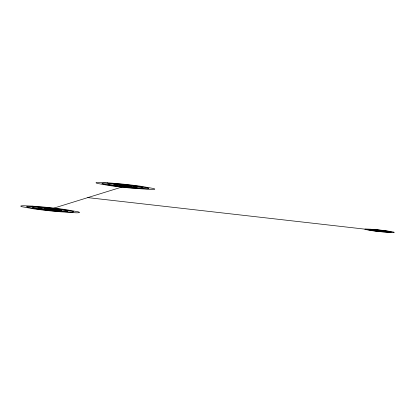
<?xml version="1.0" encoding="UTF-8"?>
<svg xmlns="http://www.w3.org/2000/svg" width="415" height="415" viewBox="0 0 415 415"><rect width="100%" height="100%" fill="white"/><g stroke="black" fill="none" stroke-linecap="round" stroke-linejoin="round"><path stroke-width="0.62" d="M50.116 209.279L125.408 185.951M87.762 197.613L379.569 230.813M115.069 184.54L113.736 184.623C121.206 186.662 129.309 187.108 137.08 187.279C130.045 185.235 122.394 185.09 115.069 184.54M120.236 185.246L119.572 185.287L124.656 186.185L131.244 186.615L126.16 185.718L120.236 185.246M39.773 207.868L38.445 207.951C45.909 209.985 54.012 210.436 61.788 210.607C54.754 208.563 47.102 208.413 39.773 207.868M44.945 208.574L44.281 208.615L49.359 209.513L55.952 209.943L50.869 209.046L44.945 208.574M374.397 230.107L373.733 230.149L378.817 231.046L385.405 231.477L380.322 230.579L374.397 230.107M376.981 230.46L376.649 230.481L382.485 231.145L376.981 230.46M107.438 182.782L99.558 182.429A44.841 2.345 7.8 0 0 96.228 182.631A28.63 1.499 7.8 0 0 97.343 183.42L109.176 185.541A30.404 1.593 7.8 0 0 121.642 187.118A44.841 2.345 7.8 0 0 132.551 188.249L151.262 189.473A44.841 2.345 7.8 0 0 154.588 189.271A28.63 1.499 7.8 0 0 153.472 188.483L140.913 186.268A28.63 1.499 7.8 0 0 129.174 184.784A44.841 2.345 7.8 0 0 118.265 183.653L107.438 182.782M111.033 183.414L104.725 183.134A35.877 1.878 7.8 0 0 102.064 183.295A22.908 1.198 7.8 0 0 102.956 183.928L112.424 185.624A24.324 1.271 7.8 0 0 122.399 186.885A35.877 1.878 7.8 0 0 131.124 187.793L146.09 188.768A35.877 1.878 7.8 0 0 148.752 188.607A22.908 1.198 7.8 0 0 147.859 187.974L137.811 186.205A22.908 1.198 7.8 0 0 128.422 185.017A35.877 1.878 7.8 0 0 119.691 184.11L111.033 183.414M114.623 184.047L109.897 183.835A26.908 1.406 7.8 0 0 107.9 183.959A17.181 0.897 7.8 0 0 108.569 184.431L115.671 185.707A18.239 0.955 7.8 0 0 123.151 186.651A26.908 1.406 7.8 0 0 129.693 187.331L140.918 188.068A26.908 1.406 7.8 0 0 142.916 187.943A17.181 0.897 7.8 0 0 142.246 187.471L134.714 186.143A17.181 0.897 7.8 0 0 127.67 185.251A26.908 1.406 7.8 0 0 121.123 184.571L114.623 184.047M32.142 206.105L24.262 205.752A44.841 2.345 7.8 0 0 20.932 205.959A28.63 1.499 7.8 0 0 22.052 206.748L33.885 208.87A30.404 1.593 7.8 0 0 46.35 210.441A44.841 2.345 7.8 0 0 57.26 211.577L75.966 212.802A44.841 2.345 7.8 0 0 79.296 212.599A28.63 1.499 7.8 0 0 78.176 211.811L65.622 209.591A28.63 1.499 7.8 0 0 53.877 208.112A44.841 2.345 7.8 0 0 42.968 206.976L32.142 206.105M35.737 206.737L29.434 206.457A35.877 1.878 7.8 0 0 26.768 206.623A22.908 1.198 7.8 0 0 27.665 207.251L37.127 208.953A24.324 1.271 7.8 0 0 47.102 210.208A35.877 1.878 7.8 0 0 55.828 211.116L70.794 212.096A35.877 1.878 7.8 0 0 73.46 211.935A22.908 1.198 7.8 0 0 72.563 211.302L62.52 209.528A22.908 1.198 7.8 0 0 53.125 208.346A35.877 1.878 7.8 0 0 44.4 207.438L35.737 206.737M39.332 207.376L34.606 207.163A26.908 1.406 7.8 0 0 32.609 207.287A17.181 0.897 7.8 0 0 33.278 207.759L40.374 209.03A18.239 0.955 7.8 0 0 47.855 209.98A26.908 1.406 7.8 0 0 54.401 210.659L65.627 211.391A26.908 1.406 7.8 0 0 67.624 211.271A17.181 0.897 7.8 0 0 66.95 210.794L59.418 209.466A17.181 0.897 7.8 0 0 52.373 208.579A26.908 1.406 7.8 0 0 45.826 207.899L39.332 207.376M370.579 229.225L366.642 229.049A22.42 1.172 7.8 0 0 364.977 229.153A14.318 0.747 7.8 0 0 365.537 229.547L371.451 230.605A15.199 0.794 7.8 0 0 377.686 231.394A22.42 1.172 7.8 0 0 383.138 231.959L392.491 232.571A22.42 1.172 7.8 0 0 394.157 232.473A14.318 0.747 7.8 0 0 393.602 232.078L387.32 230.968A14.318 0.747 7.8 0 0 381.452 230.226A22.42 1.172 7.8 0 0 375.995 229.661L370.579 229.225M372.38 229.542L369.226 229.402A17.938 0.939 7.8 0 0 367.898 229.485A11.454 0.602 7.8 0 0 368.344 229.796L373.075 230.647A12.16 0.638 7.8 0 0 378.06 231.28A17.938 0.939 7.8 0 0 382.428 231.731L389.908 232.218A17.938 0.939 7.8 0 0 391.241 232.141A11.454 0.602 7.8 0 0 390.795 231.824L385.768 230.937A11.454 0.602 7.8 0 0 381.074 230.346A17.938 0.939 7.8 0 0 376.711 229.889L372.38 229.542M374.174 229.858L371.814 229.754A13.451 0.706 7.8 0 0 370.813 229.817A8.591 0.451 7.8 0 0 371.15 230.05L374.698 230.688A9.12 0.477 7.8 0 0 378.439 231.16A13.451 0.706 7.8 0 0 381.712 231.503L387.325 231.866A13.451 0.706 7.8 0 0 388.321 231.809A8.591 0.451 7.8 0 0 387.989 231.57L384.217 230.906A8.591 0.451 7.8 0 0 380.695 230.46A13.451 0.706 7.8 0 0 377.427 230.123L374.174 229.858"/></g></svg>
